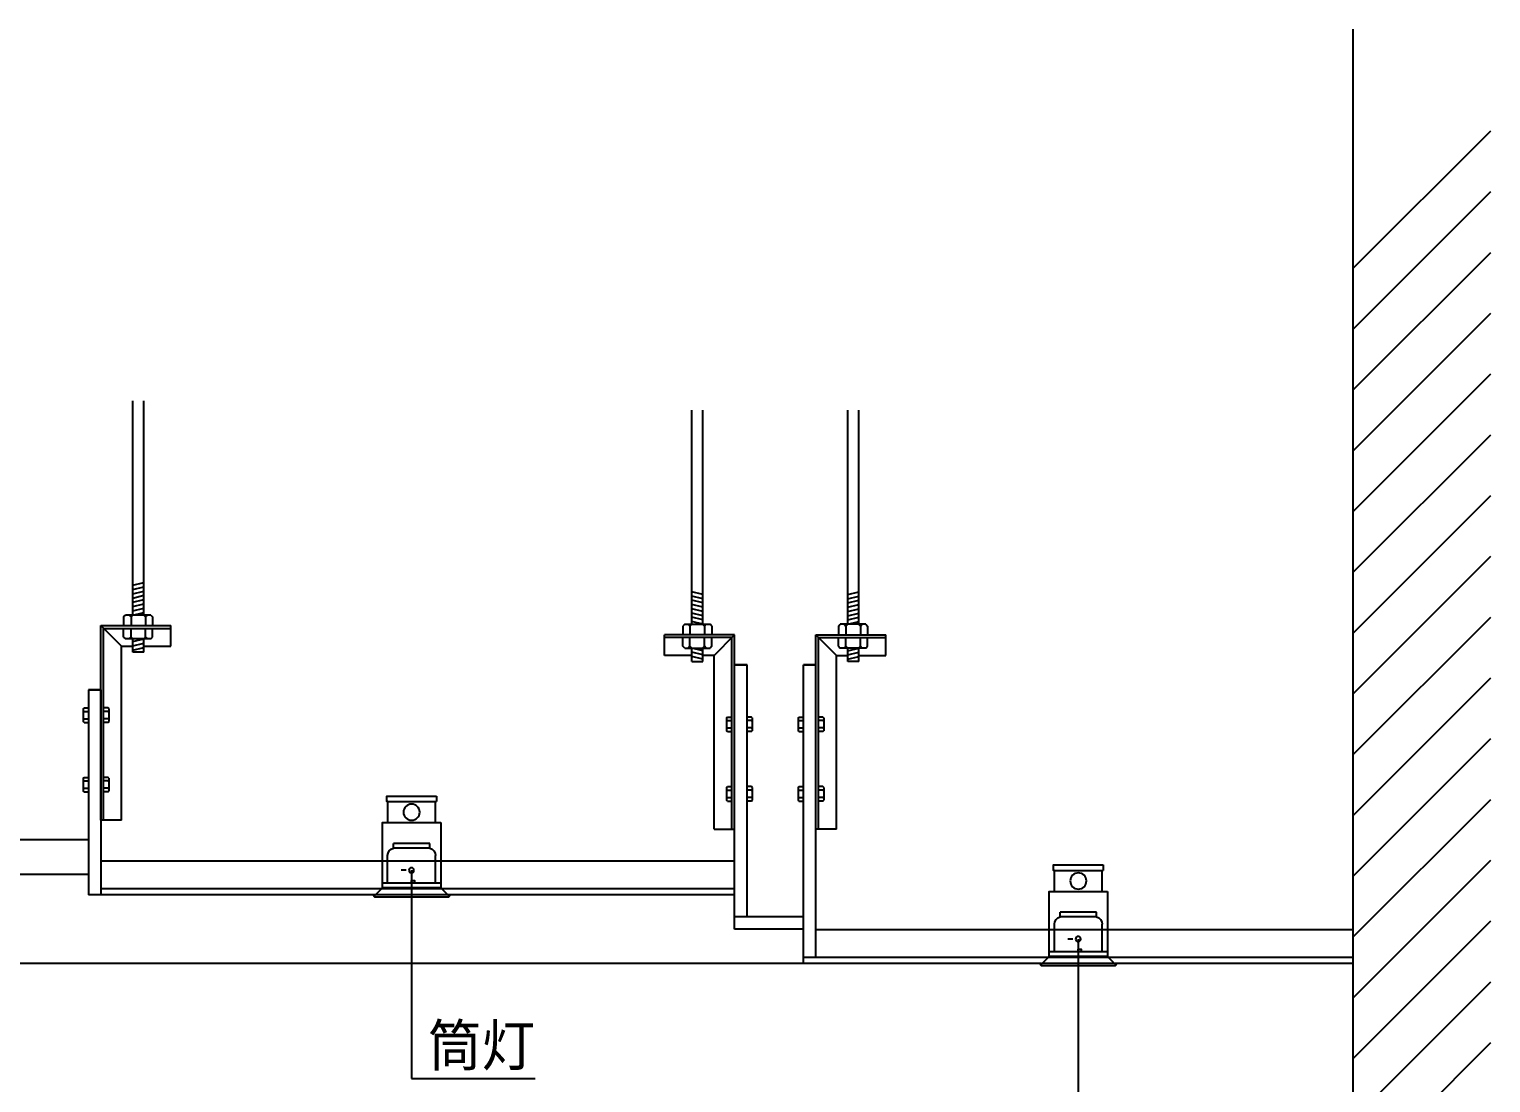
# Model space of a CAD drawing. Header units: metres. Extents: x 30935 to 38949, y 2419 to 5221.
# Drawn here: x 36822 to 38949, y 3689 to 5221 of the extents above; entities that cross this region are included whole.
import ezdxf

# ---------------------------------------------------------------- set-up
doc = ezdxf.new("R2010")
doc.units = ezdxf.units.M
for name, color, linetype in [('2', 96, 'Continuous'), ('3', 2, 'Continuous'), ('5', 5, 'Continuous'), ('7', 7, 'Continuous'), ('8', 7, 'Continuous'), ('D', 3, 'Continuous'), ('PUB_DIM', 3, 'Continuous'), ('PUB_TEXT', 7, 'Continuous'), ('家具', 2, 'Continuous')]:
    doc.layers.add(name, color=color, linetype=linetype)

# ---------------------------------------------------------------- blocks, each defined once
blk = doc.blocks.new('A$C199F71E8')
at = {"layer": '7'}
for p, q in [((20.27, 146.94), (20.27, 138.84)), ((21.71, 138.84), (20.27, 138.84)), ((21.71, 108.32), (21.71, 138.84)), ((91.17, 138.84), (21.71, 138.84)), ((21.71, 108.32), (14.13, 108.32)), ((91.17, 108.32), (21.71, 108.32)), ((30.17, 71.27), (30.17, 78.01)), ((30.17, 78.01), (82.86, 78.01)), ((30.17, 71.27), (82.86, 71.27)), ((82.86, 71.27), (82.86, 78.01)), ((21.71, 20.14), (21.71, 60.36)), ((91.33, 20.14), (91.33, 60.36)), ((3.99, 3.2), (109.05, 3.2)), ((14.13, 20.14), (98.9, 20.14)), ((14.13, 13.38), (98.9, 13.38))]:
    blk.add_line(p, q, dxfattribs=at)
for points in [[(14.13, 108.32), (14.13, 13.38), (3.99, 3.2), (0, 3.2), (2.82, 0), (110.22, 0.01), (113, 3.2), (109.05, 3.2), (98.9, 13.38), (98.9, 108.32), (91.17, 108.32), (91.17, 138.84), (92.52, 138.84), (92.52, 146.94), (20.32, 146.94)], [(91.17, 138.84), (53.44, 138.84), (21.79, 138.84)]]:
    blk.add_lwpolyline(points, dxfattribs=at)
blk.add_lwpolyline([(52.17, 20.14), (56.8, 20.14), (56.8, 24), (52.17, 24)], close=True, dxfattribs=at)
blk.add_circle((56.52, 123.42), 11.78, dxfattribs=at)
for centre, start, end in [((33.05, 60.31), 104.69, 179.74), ((79.99, 60.31), 0.26, 75.31)]:
    blk.add_arc(centre, 11.34, start, end, dxfattribs=at)
blk = doc.blocks.new('_DOT')
at = {"color": 0, "linetype": 'ByBlock'}
blk.add_line((-0.5, 0), (-1, 0), dxfattribs=at)
blk.add_lwpolyline([(-0.25, 0, 1), (0.25, 0, 1)], format="xyb", close=True, dxfattribs=at)

msp = doc.modelspace()

# ---------------------------------------------------------------- linework, layer by layer
at = {"layer": '2'}
for p, q in [((38748.7, 4873.22), (38948.7, 5073.22)), ((38748.7, 4784.83), (38948.7, 4984.83)), ((38748.7, 4696.44), (38948.7, 4896.44)), ((38748.7, 4608.05), (38948.7, 4808.05)), ((38748.7, 4519.66), (38948.7, 4719.66)), ((38748.7, 4431.28), (38948.7, 4631.28)), ((38748.7, 4342.89), (38948.7, 4542.89)), ((38748.7, 4254.5), (38948.7, 4454.5)), ((38748.7, 4166.11), (38948.7, 4366.11)), ((38748.7, 4077.72), (38948.7, 4277.72)), ((38748.7, 3989.33), (38948.7, 4189.33)), ((38748.7, 3900.95), (38948.7, 4100.95)), ((38748.7, 3812.56), (38948.7, 4012.56)), ((38748.7, 3724.17), (38948.7, 3924.17)), ((38748.7, 3635.78), (38948.7, 3835.78)), ((38748.7, 3547.39), (38948.7, 3747.39))]:
    msp.add_line(p, q, dxfattribs=at)
at = {"layer": '3'}
for p, q in [((38748.7, 3242.57), (38748.7, 5220.88)), ((37848.7, 3912.14), (37848.7, 4296.67)), ((37848.7, 4296.67), (37866.7, 4296.67)), ((37866.7, 4296.67), (37848.7, 4296.67)), ((37866.7, 4296.67), (37848.7, 4296.67)), ((37866.7, 4296.67), (37848.7, 4296.67)), ((37848.7, 4296.67), (37866.7, 4296.67)), ((37848.7, 4296.67), (37866.7, 4296.67)), ((37866.7, 4296.67), (37848.7, 4296.67)), ((37948.7, 3862.14), (37948.7, 4296.67)), ((37948.7, 4296.67), (37966.7, 4296.67)), ((37966.7, 4296.67), (37948.7, 4296.67)), ((37948.7, 4296.67), (37966.7, 4296.67)), ((37948.7, 4296.67), (37966.7, 4296.67)), ((37966.7, 4296.67), (37948.7, 4296.67)), ((37966.7, 4296.67), (37948.7, 4296.67)), ((37948.7, 4296.67), (37966.7, 4296.67)), ((37948.7, 4296.67), (37966.7, 4296.67)), ((37966.7, 4296.67), (37948.7, 4296.67)), ((36908.7, 4260.35), (36908.7, 3962.13)), ((36908.7, 4260.35), (36926.7, 4260.35)), ((36908.7, 4260.35), (36926.7, 4260.35)), ((36926.7, 4260.35), (36908.7, 4260.35)), ((36908.7, 4260.35), (36926.7, 4260.35)), ((36908.7, 4260.35), (36926.7, 4260.35)), ((36926.7, 4260.35), (36908.7, 4260.35)), ((36926.7, 4260.35), (36908.7, 4260.35)), ((36908.7, 4260.35), (36926.7, 4260.35)), ((36908.7, 4260.35), (36926.7, 4260.35)), ((36926.7, 4260.35), (36908.7, 4260.35)), ((36908.7, 4042.14), (36768.7, 4042.14)), ((37848.7, 3962.14), (36908.7, 3962.13)), ((37848.7, 3912.14), (37848.7, 3971.14)), ((37948.7, 3862.14), (37948.7, 3930.14)), ((37948.7, 3912.14), (37848.7, 3912.14)), ((38295, 3862.13), (37948.7, 3862.14)), ((38748.7, 3862.14), (38402.4, 3862.13))]:
    msp.add_line(p, q, dxfattribs=at)
at = {"layer": '5'}
for p, q in [((36926.7, 4070.85), (36926.7, 4353.67)), ((36926.7, 4353.67), (37028.53, 4353.67)), ((36956.7, 4323.67), (36926.7, 4353.67)), ((36930.7, 4070.85), (36930.7, 4349.67)), ((36930.7, 4349.67), (37028.53, 4349.67)), ((37028.53, 4323.67), (37028.53, 4353.67)), ((37848.7, 4340.32), (37746.87, 4340.32)), ((37746.87, 4310.32), (37746.87, 4340.32)), ((37818.7, 4310.32), (37848.7, 4340.32)), ((37848.7, 4057.5), (37848.7, 4340.32)), ((37966.7, 4057.5), (37966.7, 4340.32)), ((37996.7, 4310.32), (37966.7, 4340.32)), ((37966.7, 4340.32), (38068.53, 4340.32)), ((38068.53, 4310.32), (38068.53, 4340.32)), ((36956.7, 4070.85), (36956.7, 4323.67)), ((36956.7, 4323.67), (36973.18, 4323.67)), ((36989.18, 4323.67), (37028.53, 4323.67)), ((37844.7, 4336.32), (37746.87, 4336.32)), ((37844.7, 4057.5), (37844.7, 4336.32)), ((37970.7, 4057.5), (37970.7, 4336.32)), ((37970.7, 4336.32), (38068.53, 4336.32)), ((37786.21, 4310.32), (37746.87, 4310.32)), ((37818.7, 4310.32), (37802.21, 4310.32)), ((37818.7, 4057.5), (37818.7, 4310.32)), ((37996.7, 4057.5), (37996.7, 4310.32)), ((37996.7, 4310.32), (38013.18, 4310.32)), ((38029.18, 4310.32), (38068.53, 4310.32)), ((36956.7, 4070.85), (36926.7, 4070.85)), ((37818.7, 4057.5), (37848.7, 4057.5)), ((37996.7, 4057.5), (37966.7, 4057.5))]:
    msp.add_line(p, q, dxfattribs=at)
at = {"layer": '8'}
msp.add_line((37948.7, 3862.14), (32488.7, 3862.14), dxfattribs=at)
at = {"layer": 'D'}
for p, q in [((36973.18, 4412.32), (36989.18, 4416.26)), ((36973.18, 4406.13), (36989.18, 4410.07)), ((36973.18, 4399.95), (36989.18, 4403.89)), ((37802.21, 4398.97), (37786.21, 4402.91)), ((38013.18, 4398.97), (38029.18, 4402.91)), ((36973.18, 4393.76), (36989.18, 4397.7)), ((36973.18, 4387.58), (36989.18, 4391.52)), ((36973.18, 4381.39), (36989.18, 4385.33)), ((37802.21, 4392.78), (37786.21, 4396.72)), ((37802.21, 4386.6), (37786.21, 4390.54)), ((37802.21, 4380.41), (37786.21, 4384.35)), ((38013.18, 4392.78), (38029.18, 4396.72)), ((38013.18, 4386.6), (38029.18, 4390.54)), ((38013.18, 4380.41), (38029.18, 4384.35)), ((36973.18, 4375.21), (36989.18, 4379.15)), ((36973.18, 4369.02), (36989.18, 4372.96)), ((37802.21, 4374.23), (37786.21, 4378.17)), ((37802.21, 4368.04), (37786.21, 4371.98)), ((37802.21, 4361.85), (37786.21, 4365.8)), ((37802.21, 4355.67), (37786.21, 4359.61)), ((38013.18, 4374.23), (38029.18, 4378.17)), ((38013.18, 4368.04), (38029.18, 4371.98)), ((38013.18, 4361.85), (38029.18, 4365.8)), ((38013.18, 4355.67), (38029.18, 4359.61)), ((36973.18, 4330.49), (36989.18, 4334.43)), ((36973.18, 4324.31), (36989.18, 4328.25)), ((36973.18, 4318.12), (36989.18, 4322.06)), ((37802.21, 4317.14), (37786.21, 4321.08)), ((38013.18, 4317.14), (38029.18, 4321.08)), ((37802.21, 4310.96), (37786.21, 4314.9)), ((37802.21, 4304.77), (37786.21, 4308.71)), ((38013.18, 4310.96), (38029.18, 4314.9)), ((38013.18, 4304.77), (38029.18, 4308.71))]:
    msp.add_line(p, q, dxfattribs=at)
at = {"layer": 'PUB_TEXT'}
for p, q in [((37378.42, 3997.92), (37378.42, 3695.34)), ((38348.42, 3897.92), (38348.42, 3595.33)), ((37378.42, 3695.34), (37558.68, 3695.34))]:
    msp.add_line(p, q, dxfattribs=at)
at = {"layer": '家具'}
for p, q in [((36973.18, 4369.02), (36973.18, 4680.32)), ((36989.18, 4369.02), (36989.18, 4680.32)), ((37786.21, 4355.67), (37786.21, 4666.96)), ((37802.21, 4355.67), (37802.21, 4666.96)), ((38013.18, 4355.67), (38013.18, 4666.96)), ((38029.18, 4355.67), (38029.18, 4666.96)), ((36959.74, 4366.39), (36962.37, 4369.02)), ((36959.74, 4366.39), (36959.74, 4353.67)), ((36999.35, 4369.02), (36962.37, 4369.02)), ((36967.92, 4369.02), (36970.55, 4366.39)), ((36970.55, 4366.39), (36970.55, 4353.67)), ((36970.61, 4366.39), (36973.24, 4369.02)), ((36989.07, 4369.02), (36991.7, 4366.39)), ((36991.7, 4366.39), (36991.7, 4353.67)), ((36991.76, 4366.39), (36994.39, 4369.02)), ((36999.35, 4369.02), (37001.98, 4366.39)), ((37001.98, 4366.39), (37001.98, 4353.67)), ((36959.74, 4336.95), (36959.74, 4349.67)), ((36970.55, 4336.95), (36970.55, 4349.67)), ((36991.7, 4336.95), (36991.7, 4349.67)), ((37001.98, 4336.95), (37001.98, 4349.67)), ((37776.04, 4355.67), (37773.41, 4353.04)), ((37773.41, 4353.04), (37773.41, 4340.32)), ((37776.04, 4355.67), (37813.02, 4355.67)), ((37783.64, 4353.04), (37781.01, 4355.67)), ((37786.33, 4355.67), (37783.7, 4353.04)), ((37783.7, 4353.04), (37783.7, 4340.32)), ((37804.79, 4353.04), (37802.16, 4355.67)), ((37807.48, 4355.67), (37804.85, 4353.04)), ((37804.85, 4353.04), (37804.85, 4340.32)), ((37815.65, 4353.04), (37813.02, 4355.67)), ((37815.65, 4353.04), (37815.65, 4340.32)), ((37999.74, 4353.04), (38002.37, 4355.67)), ((37999.74, 4353.04), (37999.74, 4340.32)), ((38039.35, 4355.67), (38002.37, 4355.67)), ((38007.92, 4355.67), (38010.55, 4353.04)), ((38010.55, 4353.04), (38010.55, 4340.32)), ((38010.61, 4353.04), (38013.24, 4355.67)), ((38029.07, 4355.67), (38031.7, 4353.04)), ((38031.7, 4353.04), (38031.7, 4340.32)), ((38031.76, 4353.04), (38034.39, 4355.67)), ((38039.35, 4355.67), (38041.98, 4353.04)), ((38041.98, 4353.04), (38041.98, 4340.32)), ((36959.74, 4336.95), (36962.37, 4334.32)), ((36999.35, 4334.32), (36962.37, 4334.32)), ((36967.92, 4334.32), (36970.55, 4336.95)), ((36970.61, 4336.95), (36973.24, 4334.32)), ((36973.18, 4315.06), (36973.18, 4334.38)), ((36989.07, 4334.32), (36991.7, 4336.95)), ((36989.18, 4315.06), (36989.18, 4334.43)), ((36991.76, 4336.95), (36994.39, 4334.32)), ((36999.35, 4334.32), (37001.98, 4336.95)), ((37773.41, 4323.6), (37773.41, 4336.32)), ((37776.04, 4320.97), (37773.41, 4323.6)), ((37776.04, 4320.97), (37813.02, 4320.97)), ((37783.64, 4323.6), (37781.01, 4320.97)), ((37783.7, 4323.6), (37783.7, 4336.32)), ((37786.33, 4320.97), (37783.7, 4323.6)), ((37786.21, 4301.71), (37786.21, 4321.08)), ((37804.79, 4323.6), (37802.16, 4320.97)), ((37802.21, 4301.71), (37802.21, 4321.03)), ((37804.85, 4323.6), (37804.85, 4336.32)), ((37807.48, 4320.97), (37804.85, 4323.6)), ((37815.65, 4323.6), (37813.02, 4320.97)), ((37815.65, 4323.6), (37815.65, 4336.32)), ((37999.74, 4323.6), (37999.74, 4336.32)), ((37999.74, 4323.6), (38002.37, 4320.97)), ((38039.35, 4320.97), (38002.37, 4320.97)), ((38007.92, 4320.97), (38010.55, 4323.6)), ((38010.55, 4323.6), (38010.55, 4336.32)), ((38010.61, 4323.6), (38013.24, 4320.97)), ((38013.18, 4301.71), (38013.18, 4321.03)), ((38029.07, 4320.97), (38031.7, 4323.6)), ((38029.18, 4301.71), (38029.18, 4321.08)), ((38031.7, 4323.6), (38031.7, 4336.32)), ((38031.76, 4323.6), (38034.39, 4320.97)), ((38039.35, 4320.97), (38041.98, 4323.6)), ((38041.98, 4323.6), (38041.98, 4336.32)), ((36989.18, 4315.06), (36973.18, 4315.06)), ((37786.21, 4301.71), (37802.21, 4301.71)), ((37866.7, 3930.14), (37866.7, 4296.67)), ((37966.7, 3871.14), (37966.7, 4296.67)), ((38029.18, 4301.71), (38013.18, 4301.71)), ((36926.7, 4260.35), (36926.7, 3962.13)), ((36901.02, 4232.69), (36902.34, 4234)), ((36901.02, 4232.69), (36901.02, 4214.2)), ((36902.34, 4234), (36908.7, 4234)), ((36937.06, 4234), (36930.7, 4234)), ((36938.37, 4232.69), (36937.06, 4234)), ((36938.37, 4232.69), (36938.37, 4214.2)), ((36902.34, 4228.89), (36901.02, 4230.2)), ((36901.02, 4227.54), (36902.34, 4228.86)), ((36902.34, 4218.31), (36901.02, 4219.63)), ((36901.02, 4216.97), (36902.34, 4218.28)), ((36902.34, 4212.88), (36901.02, 4214.2)), ((36902.34, 4228.86), (36908.7, 4228.86)), ((36902.34, 4218.28), (36908.7, 4218.28)), ((36902.34, 4212.88), (36908.7, 4212.88)), ((36937.06, 4228.86), (36930.7, 4228.86)), ((36937.06, 4218.28), (36930.7, 4218.28)), ((36937.06, 4212.88), (36930.7, 4212.88)), ((36937.06, 4228.89), (36938.37, 4230.2)), ((36938.37, 4227.54), (36937.06, 4228.86)), ((36937.06, 4218.31), (36938.37, 4219.63)), ((36938.37, 4216.97), (36937.06, 4218.28)), ((36937.06, 4212.88), (36938.37, 4214.2)), ((37837.02, 4219.33), (37838.34, 4220.65)), ((37837.02, 4219.33), (37837.02, 4200.84)), ((37838.34, 4215.54), (37837.02, 4216.85)), ((37837.02, 4214.19), (37838.34, 4215.51)), ((37838.34, 4220.65), (37844.7, 4220.65)), ((37838.34, 4215.51), (37844.7, 4215.51)), ((37873.06, 4220.65), (37866.7, 4220.65)), ((37873.06, 4215.51), (37866.7, 4215.51)), ((37874.37, 4219.33), (37873.06, 4220.65)), ((37873.06, 4215.54), (37874.37, 4216.85)), ((37874.37, 4214.19), (37873.06, 4215.51)), ((37874.37, 4219.33), (37874.37, 4200.84)), ((37940.9, 4219.33), (37942.22, 4220.65)), ((37940.9, 4219.33), (37940.9, 4200.84)), ((37942.22, 4215.54), (37940.9, 4216.85)), ((37940.9, 4214.19), (37942.22, 4215.51)), ((37942.22, 4220.65), (37948.58, 4220.65)), ((37942.22, 4215.51), (37948.58, 4215.51)), ((37977.06, 4220.65), (37970.7, 4220.65)), ((37977.06, 4215.51), (37970.7, 4215.51)), ((37978.37, 4219.33), (37977.06, 4220.65)), ((37977.06, 4215.54), (37978.37, 4216.85)), ((37978.37, 4214.19), (37977.06, 4215.51)), ((37978.37, 4219.33), (37978.37, 4200.84)), ((37838.34, 4204.96), (37837.02, 4206.28)), ((37837.02, 4203.62), (37838.34, 4204.93)), ((37838.34, 4199.53), (37837.02, 4200.84)), ((37838.34, 4204.93), (37844.7, 4204.93)), ((37838.34, 4199.53), (37844.7, 4199.53)), ((37873.06, 4204.93), (37866.7, 4204.93)), ((37873.06, 4199.53), (37866.7, 4199.53)), ((37873.06, 4204.96), (37874.37, 4206.28)), ((37874.37, 4203.62), (37873.06, 4204.93)), ((37873.06, 4199.53), (37874.37, 4200.84)), ((37942.22, 4204.96), (37940.9, 4206.28)), ((37940.9, 4203.62), (37942.22, 4204.93)), ((37942.22, 4199.53), (37940.9, 4200.84)), ((37942.22, 4204.93), (37948.58, 4204.93)), ((37942.22, 4199.53), (37948.58, 4199.53)), ((37977.06, 4204.93), (37970.7, 4204.93)), ((37977.06, 4199.53), (37970.7, 4199.53)), ((37977.06, 4204.96), (37978.37, 4206.28)), ((37978.37, 4203.62), (37977.06, 4204.93)), ((37977.06, 4199.53), (37978.37, 4200.84)), ((36901.02, 4131.66), (36902.34, 4132.97)), ((36901.02, 4131.66), (36901.02, 4113.17)), ((36902.34, 4127.86), (36901.02, 4129.18)), ((36901.02, 4126.52), (36902.34, 4127.83)), ((36902.34, 4132.97), (36908.7, 4132.97)), ((36902.34, 4127.83), (36908.7, 4127.83)), ((36937.06, 4132.97), (36930.7, 4132.97)), ((36937.06, 4127.83), (36930.7, 4127.83)), ((36938.37, 4131.66), (36937.06, 4132.97)), ((36937.06, 4127.86), (36938.37, 4129.18)), ((36938.37, 4126.52), (36937.06, 4127.83)), ((36938.37, 4131.66), (36938.37, 4113.17)), ((36902.34, 4117.29), (36901.02, 4118.6)), ((36901.02, 4115.94), (36902.34, 4117.26)), ((36902.34, 4111.85), (36901.02, 4113.17)), ((36902.34, 4117.26), (36908.7, 4117.26)), ((36902.34, 4111.85), (36908.7, 4111.85)), ((36937.06, 4117.26), (36930.7, 4117.26)), ((36937.06, 4111.85), (36930.7, 4111.85)), ((36937.06, 4117.29), (36938.37, 4118.6)), ((36938.37, 4115.94), (36937.06, 4117.26)), ((36937.06, 4111.85), (36938.37, 4113.17)), ((37837.02, 4118.31), (37838.34, 4119.62)), ((37837.02, 4118.31), (37837.02, 4099.82)), ((37838.34, 4114.51), (37837.02, 4115.83)), ((37837.02, 4113.17), (37838.34, 4114.48)), ((37838.34, 4103.94), (37837.02, 4105.25)), ((37837.02, 4102.59), (37838.34, 4103.91)), ((37838.34, 4119.62), (37844.7, 4119.62)), ((37838.34, 4114.48), (37844.7, 4114.48)), ((37838.34, 4103.91), (37844.7, 4103.91)), ((37873.06, 4119.62), (37866.7, 4119.62)), ((37873.06, 4114.48), (37866.7, 4114.48)), ((37873.06, 4103.91), (37866.7, 4103.91)), ((37874.37, 4118.31), (37873.06, 4119.62)), ((37873.06, 4114.51), (37874.37, 4115.83)), ((37874.37, 4113.17), (37873.06, 4114.48)), ((37873.06, 4103.94), (37874.37, 4105.25)), ((37874.37, 4102.59), (37873.06, 4103.91)), ((37874.37, 4118.31), (37874.37, 4099.82)), ((37940.9, 4118.31), (37942.22, 4119.62)), ((37940.9, 4118.31), (37940.9, 4099.82)), ((37942.22, 4114.51), (37940.9, 4115.83)), ((37940.9, 4113.17), (37942.22, 4114.48)), ((37942.22, 4103.94), (37940.9, 4105.25)), ((37940.9, 4102.59), (37942.22, 4103.91)), ((37942.22, 4119.62), (37948.58, 4119.62)), ((37942.22, 4114.48), (37948.58, 4114.48)), ((37942.22, 4103.91), (37948.58, 4103.91)), ((37977.06, 4119.62), (37970.7, 4119.62)), ((37977.06, 4114.48), (37970.7, 4114.48)), ((37977.06, 4103.91), (37970.7, 4103.91)), ((37978.37, 4118.31), (37977.06, 4119.62)), ((37977.06, 4114.51), (37978.37, 4115.83)), ((37978.37, 4113.17), (37977.06, 4114.48)), ((37977.06, 4103.94), (37978.37, 4105.25)), ((37978.37, 4102.59), (37977.06, 4103.91)), ((37978.37, 4118.31), (37978.37, 4099.82)), ((37838.34, 4098.5), (37837.02, 4099.82)), ((37838.34, 4098.5), (37844.7, 4098.5)), ((37873.06, 4098.5), (37866.7, 4098.5)), ((37873.06, 4098.5), (37874.37, 4099.82)), ((37942.22, 4098.5), (37940.9, 4099.82)), ((37942.22, 4098.5), (37948.58, 4098.5)), ((37977.06, 4098.5), (37970.7, 4098.5)), ((37977.06, 4098.5), (37978.37, 4099.82)), ((37848.7, 4011.14), (36926.7, 4011.14)), ((36768.7, 3992.14), (36908.7, 3992.13)), ((37848.7, 3971.14), (36926.7, 3971.14)), ((37866.7, 3930.14), (37866.7, 3971.14)), ((37948.7, 3930.14), (37848.7, 3930.14)), ((37966.7, 3871.14), (37966.7, 3930.14)), ((38748.7, 3911.14), (37966.7, 3911.13)), ((38306.31, 3871.13), (37948.7, 3871.14)), ((38748.7, 3871.14), (38306.31, 3871.13))]:
    msp.add_line(p, q, dxfattribs=at)

# ---------------------------------------------------------------- block references
at = {"layer": 'PUB_DIM', "xscale": -1}
for p in [(37435.22, 3958.94), (38405.22, 3858.93)]:
    msp.add_blockref('A$C199F71E8', p, dxfattribs=at)
at = {"layer": 'PUB_TEXT', "xscale": 15, "yscale": 15, "zscale": 15}
for p in [(37378.42, 3997.92), (38348.42, 3897.92)]:
    msp.add_blockref('_DOT', p, dxfattribs=at)

# ---------------------------------------------------------------- texts
at = {"layer": 'PUB_TEXT'}
msp.add_text('筒灯', height=60, dxfattribs=at).set_placement((37402.42, 3713.34))

doc.saveas('drawing.dxf')
